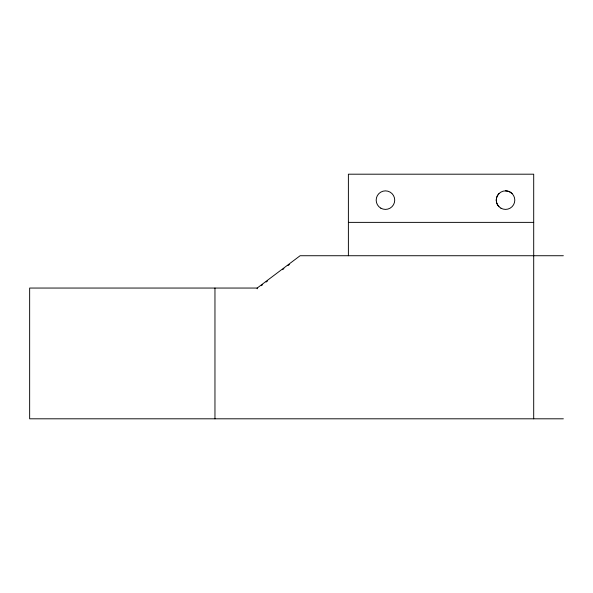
<?xml version="1.0" encoding="UTF-8"?>
<svg xmlns="http://www.w3.org/2000/svg" width="593" height="593" viewBox="0 0 593 593"><rect width="100%" height="100%" fill="white"/><g stroke="black" fill="none" stroke-linecap="round" stroke-linejoin="round"><path stroke-width="0.89" d="M563.35 418.806L29.65 418.806L29.65 288.05L257.177 288.05L300.11 255.731L563.35 255.731M261.298 285.678L262.669 284.647M266.094 282.06L267.465 281.03M282.557 269.674L283.928 268.636M288.042 265.538L289.414 264.508M348.387 222.375L533.7 222.375M533.7 418.806L533.7 174.194L348.387 174.194L348.387 255.731M257.177 288.05L257.177 288.776M214.962 288.05L214.962 418.806M498.98 206.69A9.266 9.266 0 0 1 498.98 193.585M505.532 190.872A9.266 9.266 0 0 1 512.085 193.585M380.817 208.165A9.266 9.266 0 0 0 394.716 200.137A9.266 9.266 0 0 0 380.817 192.11A9.266 9.266 0 0 0 380.817 208.165M500.9 208.165A9.266 9.266 0 0 0 514.798 200.137A9.266 9.266 0 0 0 500.9 192.11A9.266 9.266 0 0 0 500.9 208.165"/></g></svg>
